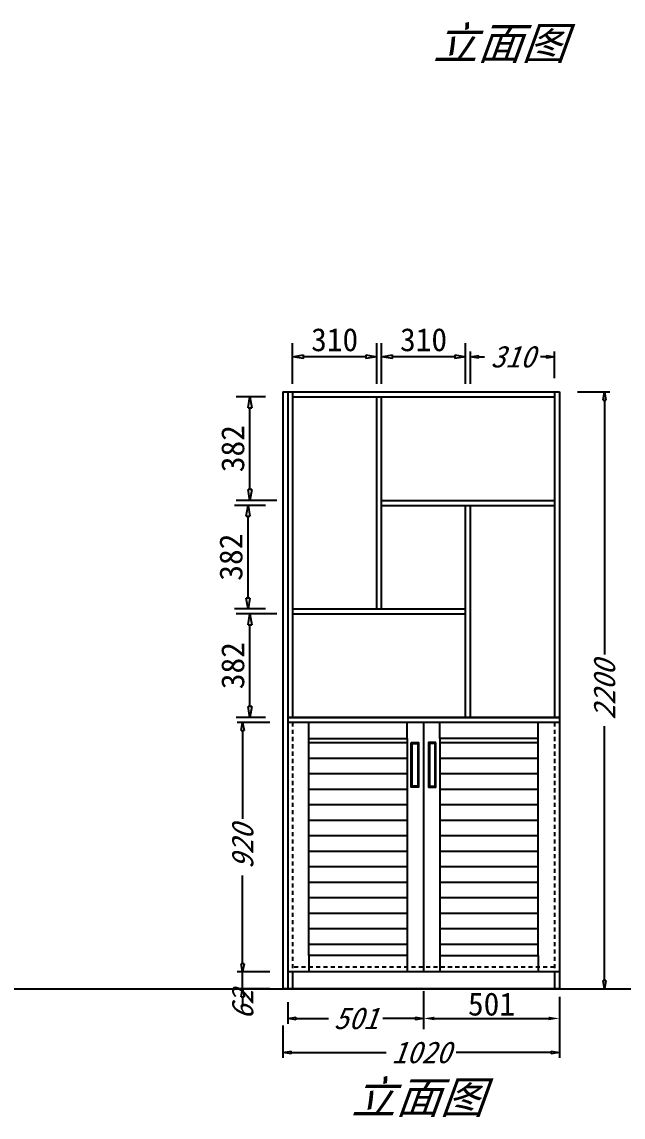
# Model space of a CAD drawing. Header units: millimetres. Extents: x 366509 to 398313, y -1245498 to -1202747.
# Drawn here: x 381936 to 384153, y -1233245 to -1229208 of the extents above; entities that cross this region are included whole.
import ezdxf

# ---------------------------------------------------------------- set-up
doc = ezdxf.new("R2010")
doc.units = ezdxf.units.MM
doc.header["$LTSCALE"] = 20
doc.linetypes.add('JIS_02_0.7', pattern=[1.35, 0.75, -0.6])
doc.layers.get('Defpoints').update_dxf_attribs({"color": 250})
doc.styles.get("Standard").update_dxf_attribs({"font": 'SimSun.ttf', "height": 85})
doc.styles.add('汉字', font='SimSun.ttf', dxfattribs={"oblique": 20, "height": 80})
doc.dimstyles.new('200', dxfattribs={"dimtxt": 90, "dimasz": 40, "dimexe": 50, "dimexo": 100, "dimgap": 20, "dimtad": 1, "dimdec": 0, "dimtxsty": 'Standard', "dimblk": 'CLOSEDBLANK', "dimcen": 100, "dimdle": 50, "dimclrd": 256, "dimclre": 256, "dimclrt": 256, "dimadec": 0, "dimazin": 0, "dimtfac": 1, "dimtdec": 0, "dimtmove": 2, "dimatfit": 3, "dimldrblk": 'CLOSEDBLANK', "dimfxl": 100, "dimfxlon": 1, "dimlwd": 25, "dimlwe": 25, "dimarcsym": 0})
doc.dimstyles.new('ISO-25', dxfattribs={"dimtxt": 2.5, "dimasz": 2.5, "dimexe": 1.25, "dimexo": 0.625, "dimtad": 1, "dimtxsty": 'Standard', "dimcen": 2.5, "dimadec": 0, "dimazin": 0, "dimtfac": 1, "dimtmove": 0, "dimatfit": 3, "dimfxl": 1, "dimarcsym": 0})
doc.dimstyles.get("Standard").update_dxf_attribs({"dimtxt": 0.18, "dimasz": 0.18, "dimexe": 0.18, "dimexo": 0.0625, "dimgap": 0.09, "dimtad": 0, "dimtih": 1, "dimtoh": 1, "dimdec": 4, "dimzin": 0, "dimdsep": 46, "dimtxsty": 'Standard', "dimcen": 0.09, "dimadec": 0, "dimazin": 0, "dimtfac": 1, "dimtdec": 4, "dimtofl": 0, "dimtmove": 0, "dimatfit": 3, "dimfxl": 1, "dimtolj": 1, "dimtzin": 0, "dimarcsym": 0})

# ---------------------------------------------------------------- blocks, each defined once
blk = doc.blocks.new('_ClosedBlank')
at = {"color": 0, "linetype": 'ByBlock', "lineweight": -2}
for p, q in [((-1, 0.17), (0, 0)), ((-1, 0.17), (-1, -0.17)), ((0, 0), (-1, -0.17))]:
    blk.add_line(p, q, dxfattribs=at)
blk = doc.blocks.new('*D1322')
at = {"lineweight": 25, "transparency": 16777216}
for p, q in [((382749.8, -1232680.3), (382749.8, -1232650.3)), ((382849.8, -1232710.3), (382729.8, -1232710.3)), ((382749.8, -1232772.3), (382749.8, -1232710.3)), ((382849.8, -1232772.3), (382729.8, -1232772.3)), ((382749.8, -1232802.3), (382749.8, -1232832.3))]:
    blk.add_line(p, q, dxfattribs=at)
at = {"layer": 'Defpoints', "color": 0, "transparency": 16777216}
for p in [(382749.8, -1232710.3), (382934.2, -1232710.3), (382916.2, -1232772.3)]:
    blk.add_point(p, dxfattribs=at)
at = {"lineweight": 25, "transparency": 16777216, "xscale": 30, "yscale": 30, "zscale": 30}
for p, rotation in [((382749.8, -1232710.3), 270), ((382749.8, -1232772.3), 90)]:
    blk.add_blockref('_ClosedBlank', p, dxfattribs=dict(at, rotation=rotation))
at = {"lineweight": -3, "transparency": 16777216, "insert": (382749.8, -1232832.3), "char_height": 80, "attachment_point": 5, "rotation": 90, "style": '汉字'}
blk.add_mtext('62', dxfattribs=at)
blk = doc.blocks.new('*D1323')
at = {"lineweight": 25, "transparency": 16777216}
for p, q in [((382849.8, -1231790.3), (382729.8, -1231790.3)), ((382749.8, -1231820.3), (382749.8, -1232146.1)), ((382749.8, -1232680.3), (382749.8, -1232354.4)), ((382849.8, -1232710.3), (382729.8, -1232710.3))]:
    blk.add_line(p, q, dxfattribs=at)
at = {"layer": 'Defpoints', "color": 0, "transparency": 16777216}
for p in [(382749.8, -1231790.3), (382934.2, -1231790.3), (382934.2, -1232710.3)]:
    blk.add_point(p, dxfattribs=at)
at = {"lineweight": 25, "transparency": 16777216, "xscale": 30, "yscale": 30, "zscale": 30}
for p, rotation in [((382749.8, -1231790.3), 90), ((382749.8, -1232710.3), 270)]:
    blk.add_blockref('_ClosedBlank', p, dxfattribs=dict(at, rotation=rotation))
at = {"lineweight": -3, "transparency": 16777216, "insert": (382749.8, -1232250.3), "char_height": 80, "attachment_point": 5, "rotation": 90, "style": '汉字'}
blk.add_mtext('920', dxfattribs=at)
blk = doc.blocks.new('*D1324')
at = {"lineweight": 25, "transparency": 16777216}
for p, q in [((383590.2, -1230542.7), (383590.2, -1230422.7)), ((383620.2, -1230442.7), (383641.9, -1230442.7)), ((383870.2, -1230442.7), (383848.4, -1230442.7)), ((383900.2, -1230521.4), (383900.2, -1230422.7))]:
    blk.add_line(p, q, dxfattribs=at)
at = {"layer": 'Defpoints', "color": 0, "transparency": 16777216}
for p in [(383900.2, -1230442.7), (383900.2, -1230571.4), (383590.2, -1230972.3)]:
    blk.add_point(p, dxfattribs=at)
at = {"lineweight": 25, "transparency": 16777216, "xscale": 30, "yscale": 30, "zscale": 30, "rotation": 180}
blk.add_blockref('_ClosedBlank', (383590.2, -1230442.7), dxfattribs=at)
at = {"lineweight": 25, "transparency": 16777216, "xscale": 30, "yscale": 30, "zscale": 30}
blk.add_blockref('_ClosedBlank', (383900.2, -1230442.7), dxfattribs=at)
at = {"lineweight": -3, "transparency": 16777216, "insert": (383745.2, -1230442.7), "char_height": 80, "attachment_point": 5, "style": '汉字'}
blk.add_mtext('310', dxfattribs=at)
blk = doc.blocks.new('*D1325')
at = {"lineweight": 25, "transparency": 16777216}
for p, q in [((382898.2, -1232907.4), (382898.2, -1233027.4)), ((383918.2, -1232907.4), (383918.2, -1233027.4)), ((382928.2, -1233007.4), (383279.6, -1233007.4)), ((383888.2, -1233007.4), (383536.8, -1233007.4))]:
    blk.add_line(p, q, dxfattribs=at)
at = {"layer": 'Defpoints', "color": 0, "transparency": 16777216}
for p in [(382898.2, -1232772.3), (383918.2, -1232772.3), (383918.2, -1233007.4)]:
    blk.add_point(p, dxfattribs=at)
at = {"lineweight": 25, "transparency": 16777216, "xscale": 30, "yscale": 30, "zscale": 30, "rotation": 180}
blk.add_blockref('_ClosedBlank', (382898.2, -1233007.4), dxfattribs=at)
at = {"lineweight": 25, "transparency": 16777216, "xscale": 30, "yscale": 30, "zscale": 30}
blk.add_blockref('_ClosedBlank', (383918.2, -1233007.4), dxfattribs=at)
at = {"lineweight": -3, "transparency": 16777216, "insert": (383408.2, -1233007.4), "char_height": 80, "attachment_point": 5, "style": '汉字'}
blk.add_mtext('1020', dxfattribs=at)
blk = doc.blocks.new('*D1326')
at = {"lineweight": 25, "transparency": 16777216}
for p, q in [((383984.5, -1230572.3), (384104.5, -1230572.3)), ((384084.5, -1230602.3), (384084.5, -1231540.1)), ((384084.5, -1232742.3), (384084.5, -1231804.4)), ((383984.5, -1232772.3), (384104.5, -1232772.3))]:
    blk.add_line(p, q, dxfattribs=at)
at = {"layer": 'Defpoints', "color": 0, "transparency": 16777216}
for p in [(383918.2, -1230572.3), (383900.2, -1232772.3), (384084.5, -1232772.3)]:
    blk.add_point(p, dxfattribs=at)
at = {"lineweight": 25, "transparency": 16777216, "xscale": 30, "yscale": 30, "zscale": 30}
for p, rotation in [((384084.5, -1230572.3), 90), ((384084.5, -1232772.3), 270)]:
    blk.add_blockref('_ClosedBlank', p, dxfattribs=dict(at, rotation=rotation))
at = {"lineweight": -3, "transparency": 16777216, "insert": (384084.5, -1231672.3), "char_height": 80, "attachment_point": 5, "rotation": 90, "style": '汉字'}
blk.add_mtext('2200', dxfattribs=at)
blk = doc.blocks.new('*D1327')
at = {"lineweight": 25, "transparency": 16777216}
for p, q in [((383417.2, -1232781.8), (383417.2, -1232901.8)), ((382916.2, -1232822.3), (382916.2, -1232901.8)), ((382946.2, -1232881.8), (383066.3, -1232881.8)), ((383387.2, -1232881.8), (383267, -1232881.8))]:
    blk.add_line(p, q, dxfattribs=at)
at = {"layer": 'Defpoints', "color": 0, "transparency": 16777216}
for p in [(383417.2, -1232710.3), (382916.2, -1232772.3), (382916.2, -1232881.8)]:
    blk.add_point(p, dxfattribs=at)
at = {"lineweight": 25, "transparency": 16777216, "xscale": 30, "yscale": 30, "zscale": 30, "rotation": 180}
blk.add_blockref('_ClosedBlank', (382916.2, -1232881.8), dxfattribs=at)
at = {"lineweight": 25, "transparency": 16777216, "xscale": 30, "yscale": 30, "zscale": 30}
blk.add_blockref('_ClosedBlank', (383417.2, -1232881.8), dxfattribs=at)
at = {"lineweight": -3, "transparency": 16777216, "insert": (383166.7, -1232881.8), "char_height": 80, "attachment_point": 5, "style": '汉字'}
blk.add_mtext('501', dxfattribs=at)
blk = doc.blocks.new('*D1328')
at = {"lineweight": 25, "transparency": 16777216}
for p, q in [((383262.2, -1230542.7), (383262.2, -1230392.7)), ((383572.2, -1230542.7), (383572.2, -1230392.7)), ((383532.2, -1230442.7), (383302.2, -1230442.7))]:
    blk.add_line(p, q, dxfattribs=at)
at = {"layer": 'Defpoints', "color": 0, "transparency": 16777216}
for p in [(383262.2, -1230442.7), (383572.2, -1230972.3), (383262.2, -1230990.3)]:
    blk.add_point(p, dxfattribs=at)
at = {"lineweight": 25, "transparency": 16777216, "xscale": 40, "yscale": 40, "zscale": 40, "rotation": 180}
blk.add_blockref('_ClosedBlank', (383262.2, -1230442.7), dxfattribs=at)
at = {"lineweight": 25, "transparency": 16777216, "xscale": 40, "yscale": 40, "zscale": 40}
blk.add_blockref('_ClosedBlank', (383572.2, -1230442.7), dxfattribs=at)
at = {"lineweight": -3, "transparency": 16777216, "insert": (383417.2, -1230380.2), "char_height": 85, "attachment_point": 5}
blk.add_mtext('310', dxfattribs=at)
blk = doc.blocks.new('*D1329')
at = {"lineweight": 25, "transparency": 16777216}
for p, q in [((382934.2, -1230542.7), (382934.2, -1230392.7)), ((383244.2, -1230542.7), (383244.2, -1230392.7)), ((383204.2, -1230442.7), (382974.2, -1230442.7))]:
    blk.add_line(p, q, dxfattribs=at)
at = {"layer": 'Defpoints', "color": 0, "transparency": 16777216}
for p in [(382934.2, -1230442.7), (383244.2, -1230972.3), (382934.2, -1231652.2)]:
    blk.add_point(p, dxfattribs=at)
at = {"lineweight": 25, "transparency": 16777216, "xscale": 40, "yscale": 40, "zscale": 40, "rotation": 180}
blk.add_blockref('_ClosedBlank', (382934.2, -1230442.7), dxfattribs=at)
at = {"lineweight": 25, "transparency": 16777216, "xscale": 40, "yscale": 40, "zscale": 40}
blk.add_blockref('_ClosedBlank', (383244.2, -1230442.7), dxfattribs=at)
at = {"lineweight": -3, "transparency": 16777216, "insert": (383089.2, -1230380.2), "char_height": 85, "attachment_point": 5}
blk.add_mtext('310', dxfattribs=at)
blk = doc.blocks.new('*D1330')
at = {"lineweight": 25, "transparency": 16777216}
for p, q in [((382876.4, -1231390.3), (382726.4, -1231390.3)), ((382776.4, -1231732.3), (382776.4, -1231430.3)), ((382834.2, -1231772.3), (382726.4, -1231772.3))]:
    blk.add_line(p, q, dxfattribs=at)
at = {"layer": 'Defpoints', "color": 0, "transparency": 16777216}
for p in [(382776.4, -1231390.3), (383244.2, -1231390.3), (382934.2, -1231772.3)]:
    blk.add_point(p, dxfattribs=at)
at = {"lineweight": 25, "transparency": 16777216, "xscale": 40, "yscale": 40, "zscale": 40}
for p, rotation in [((382776.4, -1231390.3), 90), ((382776.4, -1231772.3), 270)]:
    blk.add_blockref('_ClosedBlank', p, dxfattribs=dict(at, rotation=rotation))
at = {"lineweight": -3, "transparency": 16777216, "insert": (382713.9, -1231581.3), "char_height": 85, "attachment_point": 5, "rotation": 90}
blk.add_mtext('382', dxfattribs=at)
blk = doc.blocks.new('*D1349')
at = {"lineweight": 25, "transparency": 16777216}
for p, q in [((382834.2, -1230990.3), (382719.7, -1230990.3)), ((382769.7, -1231332.3), (382769.7, -1231030.3)), ((382834.2, -1231372.3), (382719.7, -1231372.3))]:
    blk.add_line(p, q, dxfattribs=at)
at = {"layer": 'Defpoints', "color": 0, "transparency": 16777216}
for p in [(382769.7, -1230990.3), (382934.2, -1230990.3), (382934.2, -1231372.3)]:
    blk.add_point(p, dxfattribs=at)
at = {"lineweight": 25, "transparency": 16777216, "xscale": 40, "yscale": 40, "zscale": 40}
for p, rotation in [((382769.7, -1230990.3), 90), ((382769.7, -1231372.3), 270)]:
    blk.add_blockref('_ClosedBlank', p, dxfattribs=dict(at, rotation=rotation))
at = {"lineweight": -3, "transparency": 16777216, "insert": (382707.2, -1231181.3), "char_height": 85, "attachment_point": 5, "rotation": 90}
blk.add_mtext('382', dxfattribs=at)
blk = doc.blocks.new('*D1350')
at = {"lineweight": 25, "transparency": 16777216}
for p, q in [((382834.2, -1230590.3), (382726.4, -1230590.3)), ((382776.4, -1230932.3), (382776.4, -1230630.3)), ((382876.4, -1230972.3), (382726.4, -1230972.3))]:
    blk.add_line(p, q, dxfattribs=at)
at = {"layer": 'Defpoints', "color": 0, "transparency": 16777216}
for p in [(382776.4, -1230590.3), (382934.2, -1230590.3), (383262.2, -1230972.3)]:
    blk.add_point(p, dxfattribs=at)
at = {"lineweight": 25, "transparency": 16777216, "xscale": 40, "yscale": 40, "zscale": 40}
for p, rotation in [((382776.4, -1230590.3), 90), ((382776.4, -1230972.3), 270)]:
    blk.add_blockref('_ClosedBlank', p, dxfattribs=dict(at, rotation=rotation))
at = {"lineweight": -3, "transparency": 16777216, "insert": (382713.9, -1230781.3), "char_height": 85, "attachment_point": 5, "rotation": 90}
blk.add_mtext('382', dxfattribs=at)
blk = doc.blocks.new('*D1331')
at = {"color": 0, "lineweight": -2, "transparency": 16777216}
for p, q in [((383417.2, -1232781.8), (383417.2, -1232921.8)), ((383918.2, -1232802.3), (383918.2, -1232921.8)), ((383457.2, -1232881.8), (383878.2, -1232881.8))]:
    blk.add_line(p, q, dxfattribs=at)
at = {"color": 0, "transparency": 16777216}
for points in [[(383457.2, -1232875.2), (383457.2, -1232888.5), (383417.2, -1232881.8)], [(383878.2, -1232875.2), (383878.2, -1232888.5), (383918.2, -1232881.8)]]:
    blk.add_solid(points, dxfattribs=at)
at = {"layer": 'Defpoints', "color": 0, "transparency": 16777216}
for p in [(383417.2, -1232710.3), (383918.2, -1232772.3), (383918.2, -1232881.8)]:
    blk.add_point(p, dxfattribs=at)
at = {"color": 0, "lineweight": -3, "transparency": 16777216, "insert": (383667.7, -1232829.3), "char_height": 85, "attachment_point": 5}
blk.add_mtext('501', dxfattribs=at)

msp = doc.modelspace()

# ---------------------------------------------------------------- hatches: boundary and pattern name
at = {"lineweight": -3}
h = msp.add_hatch(dxfattribs=at)
h.set_pattern_fill('LINE', color=250, scale=18, style=0)
h.set_pattern_definition([(0, (261997.45, -1224721.09), (0, 57.15), [])])
h.paths.add_polyline_path([(383840.172, -1231850.294), (383477.172, -1231850.294), (383477.172, -1232650.294), (383840.172, -1232650.294)])
h.paths.add_polyline_path([(382994.172, -1232650.294), (383357.172, -1232650.294), (383357.172, -1231850.294), (382994.172, -1231850.294)])

# ---------------------------------------------------------------- linework, layer by layer
for p, q in [((382898.172, -1230572.294), (382898.172, -1232772.294)), ((382898.172, -1230572.294), (383918.172, -1230572.294)), ((382916.172, -1230572.294), (382916.172, -1232772.294)), ((382934.172, -1230572.294), (382934.172, -1231772.294)), ((382934.172, -1230590.294), (383900.172, -1230590.294)), ((383244.172, -1231372.294), (383244.172, -1230590.294)), ((383262.172, -1231372.294), (383262.172, -1230590.294)), ((383900.172, -1230572.294), (383900.172, -1231772.294)), ((383918.172, -1230572.294), (383918.172, -1232772.294)), ((383262.172, -1230972.294), (383900.172, -1230972.294)), ((383262.172, -1230990.294), (383900.172, -1230990.294)), ((383572.172, -1231772.294), (383572.172, -1230990.294)), ((383590.172, -1231772.294), (383590.172, -1230990.294)), ((382934.172, -1231372.294), (383572.172, -1231372.294)), ((382934.172, -1231390.294), (383572.172, -1231390.294)), ((383918.172, -1231772.294), (382916.172, -1231772.294)), ((382916.172, -1231772.294), (383918.172, -1231772.294)), ((383918.172, -1231790.294), (382916.172, -1231790.294)), ((382994.172, -1231850.294), (382994.172, -1231790.294)), ((383357.172, -1231850.294), (383357.172, -1231790.294)), ((383417.172, -1231790.294), (383417.172, -1232710.294)), ((383477.172, -1231850.294), (383477.172, -1231790.294)), ((383840.172, -1231850.294), (383840.172, -1231790.294)), ((382994.172, -1232650.294), (382994.172, -1232710.294)), ((383357.172, -1232650.294), (383357.172, -1232710.294)), ((383477.172, -1232650.294), (383477.172, -1232710.294)), ((383840.172, -1232650.294), (383840.172, -1232710.294)), ((383918.172, -1232710.294), (382916.172, -1232710.294)), ((383900.172, -1232710.294), (383900.172, -1232772.294)), ((383918.172, -1232772.294), (382916.172, -1232772.294))]:
    msp.add_line(p, q, dxfattribs=at)
at = {"color": 250, "linetype": 'JIS_02_0.7', "lineweight": -3}
for p, q in [((382934.172, -1231790.294), (382934.172, -1232710.294)), ((383900.172, -1231790.294), (383900.172, -1232710.294)), ((383900.172, -1232692.294), (382934.172, -1232692.294))]:
    msp.add_line(p, q, dxfattribs=at)
for p, q in [((382934.172, -1232710.294), (382934.172, -1232772.294)), ((366509.141, -1232772.294), (398312.891, -1232772.294)), ((382916.172, -1232772.294), (382898.172, -1232772.294))]:
    msp.add_line(p, q)
at = {"lineweight": -3}
for points in [[(382994.172, -1231850.294), (383357.172, -1231850.294), (383357.172, -1232650.294), (382994.172, -1232650.294)], [(383840.172, -1231850.294), (383477.172, -1231850.294), (383477.172, -1232650.294), (383840.172, -1232650.294)], [(383371.876, -1231865.114), (383398.444, -1231865.114), (383398.444, -1232028.626), (383371.876, -1232028.626)], [(383374.876, -1231868.114), (383395.444, -1231868.114), (383395.444, -1232025.626), (383374.876, -1232025.626)], [(383462.467, -1231865.114), (383435.9, -1231865.114), (383435.9, -1232028.626), (383462.467, -1232028.626)], [(383459.467, -1231868.114), (383438.9, -1231868.114), (383438.9, -1232025.626), (383459.467, -1232025.626)]]:
    msp.add_lwpolyline(points, close=True, dxfattribs=at)

# ---------------------------------------------------------------- texts
at = {"color": 0, "char_height": 120, "width": 1293.93172, "attachment_point": 1, "style": '汉字'}
for insert in [(383452.228, -1229226.649), (383150.705, -1233112.392)]:
    msp.add_mtext('立面图', dxfattribs=dict(at, insert=insert))

# ---------------------------------------------------------------- dimensions: what is measured, and where the dimension line sits
at = {"lineweight": -3}
for base, p1, p2, picture, middle in [((382934.172, -1230442.687), (383244.172, -1230972.294), (382934.172, -1231652.223), '*D1329', (383089.172, -1230380.187)), ((383262.172, -1230442.687), (383572.172, -1230972.294), (383262.172, -1230990.294), '*D1328', (383417.172, -1230380.187))]:
    dim = msp.add_linear_dim(base=base, p1=p1, p2=p2, dimstyle='200', dxfattribs=at)
    dim.commit()
    dim.dimension.update_dxf_attribs({"geometry": picture, "text_midpoint": middle})
for base, p1, p2, dimstyle, override, picture, middle in [((383900.172, -1230442.687), (383590.172, -1230972.294), (383900.172, -1230571.358), 'Standard', {"dimtxt": 80, "dimasz": 30, "dimexe": 20, "dimexo": 50, "dimgap": 10, "dimtih": 0, "dimtoh": 0, "dimdec": 0, "dimzin": 8, "dimtxsty": '汉字', "dimblk": 'ClosedBlank', "dimcen": 2.5, "dimclrd": 256, "dimclre": 256, "dimclrt": 256, "dimtdec": 0, "dimtofl": 1, "dimtmove": 1, "dimldrblk": 'ClosedBlank', "dimfxl": 100, "dimfxlon": 1, "dimtolj": 0, "dimtzin": 8, "dimlwd": 25, "dimlwe": 25, "dimarcsym": 1}, '*D1324', (383745.172, -1230442.687)), ((383918.172, -1232881.838), (383417.172, -1232710.294), (383918.172, -1232772.294), 'ISO-25', {"dimtxt": 70, "dimasz": 40, "dimexe": 40, "dimexo": 30, "dimgap": 10, "dimfxl": 100, "dimfxlon": 1}, '*D1331', (383667.672, -1232829.338)), ((383918.172, -1233007.396), (382898.172, -1232772.294), (383918.172, -1232772.294), 'Standard', {"dimtxt": 80, "dimasz": 30, "dimexe": 20, "dimexo": 50, "dimgap": 10, "dimtih": 0, "dimtoh": 0, "dimdec": 0, "dimzin": 8, "dimtxsty": '汉字', "dimblk": 'ClosedBlank', "dimcen": 2.5, "dimclrd": 256, "dimclre": 256, "dimclrt": 256, "dimtdec": 0, "dimtofl": 1, "dimtmove": 1, "dimldrblk": 'ClosedBlank', "dimfxl": 100, "dimfxlon": 1, "dimtolj": 0, "dimtzin": 8, "dimlwd": 25, "dimlwe": 25, "dimarcsym": 1}, '*D1325', (383408.172, -1233007.396))]:
    dim = msp.add_linear_dim(base=base, p1=p1, p2=p2, dimstyle=dimstyle, override=override, dxfattribs=at)
    dim.commit()
    dim.dimension.update_dxf_attribs({"geometry": picture, "text_midpoint": middle})
for base, p1, p2, picture, middle in [((382776.37, -1230590.294), (383262.172, -1230972.294), (382934.172, -1230590.294), '*D1350', (382713.87, -1230781.294)), ((382769.703, -1230990.294), (382934.172, -1231372.294), (382934.172, -1230990.294), '*D1349', (382707.203, -1231181.294)), ((382776.37, -1231390.294), (382934.172, -1231772.294), (383244.172, -1231390.294), '*D1330', (382713.87, -1231581.294))]:
    dim = msp.add_linear_dim(base=base, p1=p1, p2=p2, angle=90, dimstyle='200', dxfattribs=at)
    dim.commit()
    dim.dimension.update_dxf_attribs({"geometry": picture, "text_midpoint": middle})
for base, p1, p2, angle, picture, middle in [((384084.535, -1232772.294), (383918.172, -1230572.294), (383900.172, -1232772.294), 90, '*D1326', (384084.535, -1231672.294)), ((382749.809, -1231790.294), (382934.172, -1232710.294), (382934.172, -1231790.294), 270, '*D1323', (382749.809, -1232250.294)), ((382916.172, -1232881.838), (383417.172, -1232710.294), (382916.172, -1232772.294), 180, '*D1327', (383166.672, -1232881.838))]:
    dim = msp.add_linear_dim(base=base, p1=p1, p2=p2, angle=angle, dimstyle='Standard', override={"dimtxt": 80, "dimasz": 30, "dimexe": 20, "dimexo": 50, "dimgap": 10, "dimtih": 0, "dimtoh": 0, "dimdec": 0, "dimzin": 8, "dimtxsty": '汉字', "dimblk": 'ClosedBlank', "dimcen": 2.5, "dimclrd": 256, "dimclre": 256, "dimclrt": 256, "dimtdec": 0, "dimtofl": 1, "dimtmove": 1, "dimldrblk": 'ClosedBlank', "dimfxl": 100, "dimfxlon": 1, "dimtolj": 0, "dimtzin": 8, "dimlwd": 25, "dimlwe": 25, "dimarcsym": 1}, dxfattribs=at)
    dim.commit()
    dim.dimension.update_dxf_attribs({"geometry": picture, "text_midpoint": middle})
dim = msp.add_linear_dim(base=(382749.809, -1232710.294), p1=(382916.172, -1232772.294), p2=(382934.172, -1232710.294), angle=270, dimstyle='Standard', override={"dimtxt": 80, "dimasz": 30, "dimexe": 20, "dimexo": 50, "dimgap": 10, "dimtih": 0, "dimtoh": 0, "dimdec": 0, "dimzin": 8, "dimtxsty": '汉字', "dimblk": 'ClosedBlank', "dimcen": 2.5, "dimclrd": 256, "dimclre": 256, "dimclrt": 256, "dimtdec": 0, "dimtofl": 1, "dimtmove": 1, "dimldrblk": 'ClosedBlank', "dimfxl": 100, "dimfxlon": 1, "dimtolj": 0, "dimtzin": 8, "dimlwd": 25, "dimlwe": 25, "dimarcsym": 1}, dxfattribs=at)
dim.commit()
dim.dimension.update_dxf_attribs({"geometry": '*D1322', "text_midpoint": (382749.809, -1232832.294), "dimtype": 128})

doc.saveas('drawing.dxf')
